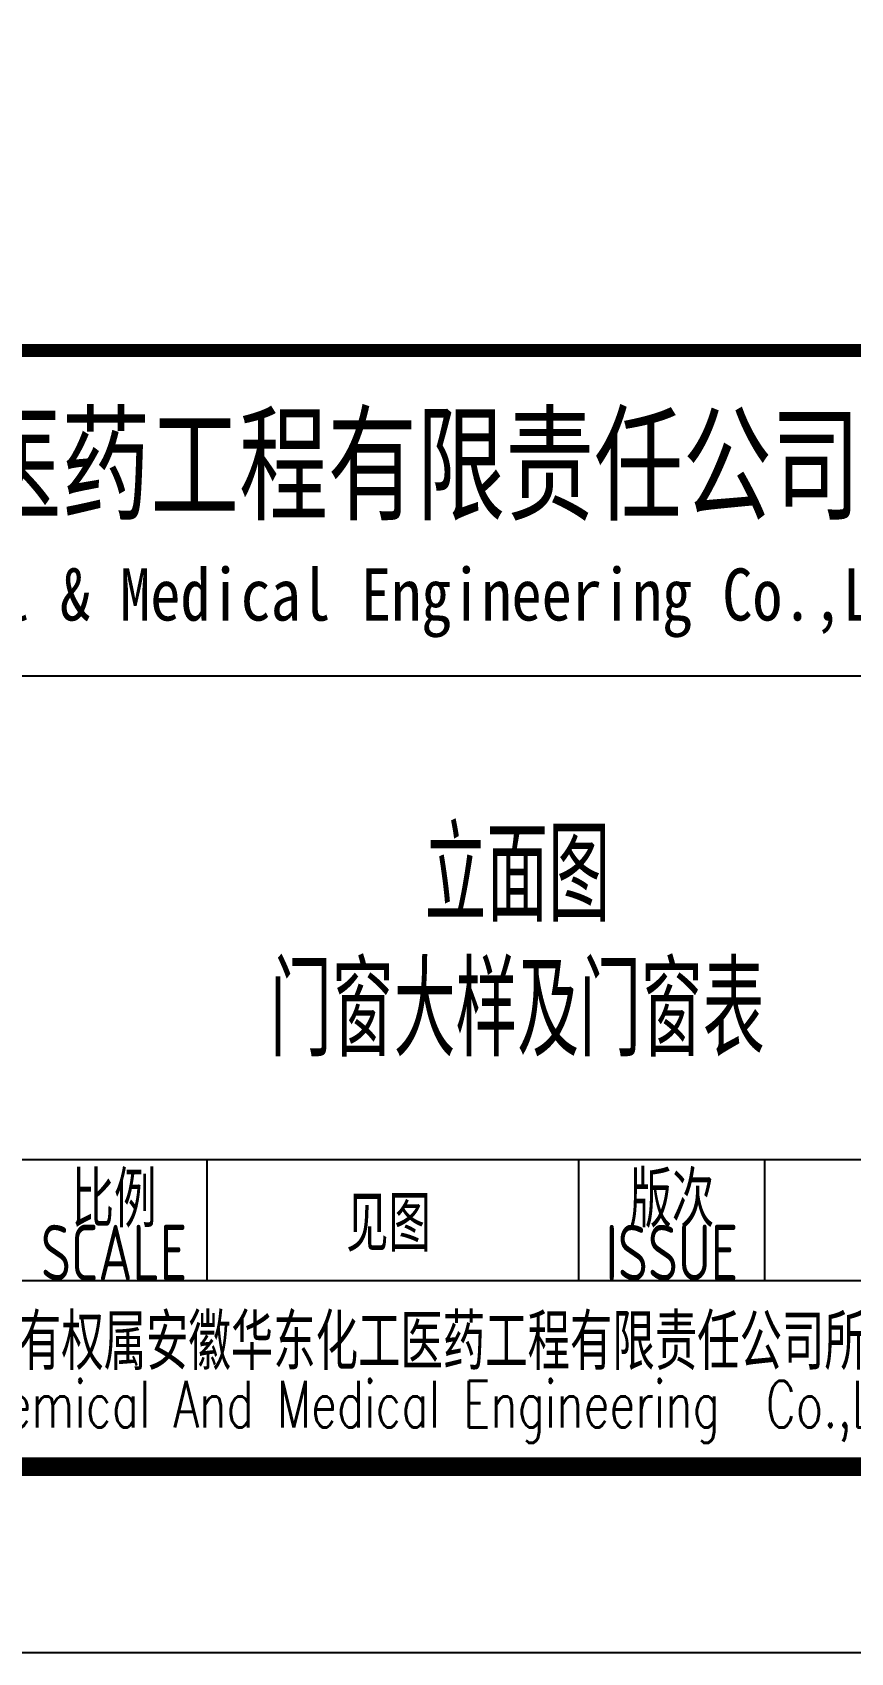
# Model space of a CAD drawing. Extents: x 4554681 to 4680693, y -485691 to -238770.
# Drawn here: x 4658916 to 4663316, y -485691 to -476981 of the extents above; entities that cross this region are included whole.
import ezdxf
from ezdxf.enums import TextEntityAlignment as Align

# ---------------------------------------------------------------- set-up
doc = ezdxf.new("R2010")
doc.units = 0
doc.header["$LTSCALE"] = 1000
doc.header["$MEASUREMENT"] = 0
doc.layers.get('0').update_dxf_attribs({"linetype": 'CONTINUOUS'})
doc.layers.add('PUB_TITLE', color=4, linetype='CONTINUOUS')
doc.styles.add('AHD', font='sceie.shx', dxfattribs={"width": 0.7, "bigfont": 'sceic.shx'})
doc.styles.add('ECEC_TQ', font='txt_l.shx', dxfattribs={"bigfont": 'hztxt_l.shx'})
doc.styles.add('sceie', font='sceie.shx', dxfattribs={"bigfont": 'sceic.shx'})
doc.styles.add('宋体', font='', dxfattribs={"width": 0.7})
doc.styles.get('宋体').set_extended_font_data('SimSun')

msp = doc.modelspace()

# ---------------------------------------------------------------- linework, layer by layer
for p, q in [((4653354.8, -480440.7), (4664354.8, -480440.7)), ((4658854.8, -483040.7), (4671354.8, -483040.7)), ((4659854.8, -483690.7), (4659854.8, -483040.7)), ((4661854.8, -483690.7), (4661854.8, -483040.7)), ((4662854.8, -483690.7), (4662854.8, -483040.7)), ((4653354.8, -483690.7), (4671354.8, -483690.7)), ((4653354.8, -484690.7), (4671354.8, -484690.7))]:
    msp.add_line(p, q)
at = {"const_width": 70}
msp.add_lwpolyline([(4671354.8, -478690.7), (4653354.8, -478690.7)], dxfattribs=at)
at = {"layer": 'PUB_TITLE', "color": 4}
msp.add_lwpolyline([(4588254.8, -485690.7), (4672354.8, -485690.7), (4672354.8, -426290.7), (4588254.8, -426290.7)], close=True, dxfattribs=at)
at = {"layer": 'PUB_TITLE', "color": 4, "const_width": 100}
msp.add_lwpolyline([(4590754.8, -484690.7), (4671354.8, -484690.7), (4671354.8, -427290.7), (4590754.8, -427290.7)], close=True, dxfattribs=at)

# ---------------------------------------------------------------- texts
for s, height, style, width, p in [('安徽华东化工医药工程有限责任公司', 500, '宋体', 0.7, (4659549.7, -479290.7)), ('Anhui Huadong Chemical & Medical Engineering Co.,Ltd', 280, '宋体', 0.85, (4659549.7, -480040.7)), ('立面图', 500, 'AHD', 0.7, (4661523.7, -481483.1)), ('门窗大样及门窗表', 500, 'AHD', 0.7, (4661523.7, -482209.4)), ('比例', 300, 'sceie', 0.8, (4659354.8, -483240.7)), ('版次', 300, 'sceie', 0.8, (4662354.8, -483240.7)), ('见图', 300, 'sceie', 0.8, (4660830.8, -483377.7)), ('SCALE', 300, 'sceie', 0.8, (4659354.8, -483540.7)), ('ISSUE', 300, 'sceie', 0.8, (4662354.8, -483540.7)), ('本文件专有权属安徽华东化工医药工程有限责任公司所有,未经许可不得复制或转让给第三方', 300, 'sceie', 0.8, (4662526, -484039.7)), ('The proprietary right of this document belongs to Anhui Huadong Chemical And Medical Engineering  Co.,Ltd.  and any replication or transfer to the 3rd. side is forbidden without its permission. ', 250, 'ECEC_TQ', 0.72, (4662354.8, -484390.7))]:
    msp.add_text(s, height=height, dxfattribs=dict(style=style, width=width)).set_placement(p, align=Align.MIDDLE)

doc.saveas('drawing.dxf')
